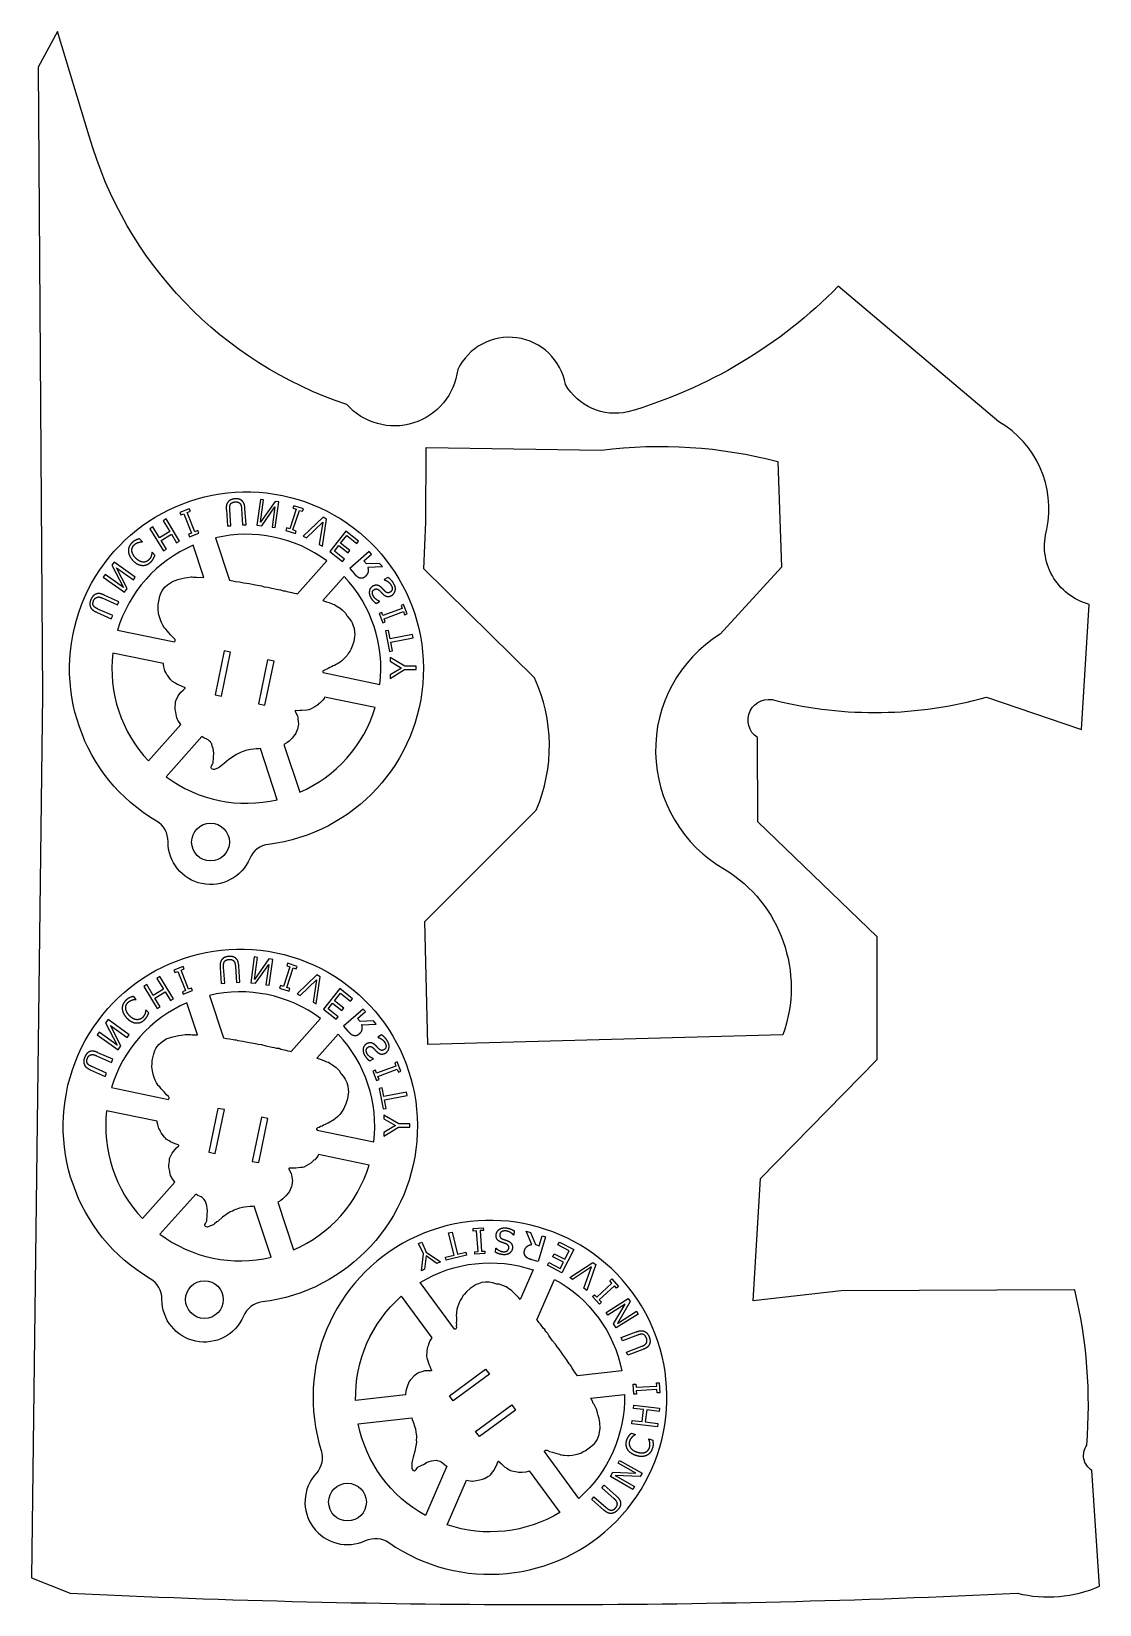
# Model space of a CAD drawing. Header units: millimetres. Extents: x 0 to 91, y 0 to 133.
import ezdxf

# ---------------------------------------------------------------- set-up
doc = ezdxf.new("R2010")
doc.units = ezdxf.units.MM
doc.layers.add('SCRAP_OUTLINE', color=8, linetype='Continuous')

msp = doc.modelspace()

# ---------------------------------------------------------------- linework, layer by layer
for points in [[(18.5, 63.22, -0.821365), (11.58, 64.65, 0.267689), (10.6, 66.39, -6.023346), (20.09, 64.42, 0.267689)], [(25.03, 88.45, 0.221398), (15.6, 90.4), (16.79, 86.81), (17.06, 86.75), (17.3, 86.7), (17.63, 86.67), (17.76, 86.64), (17.87, 86.63), (18.01, 86.59), (18.45, 86.52), (18.99, 86.41), (19.17, 86.39), (19.51, 86.32), (19.74, 86.26), (20.03, 86.23), (20.38, 86.13), (20.92, 86.02), (21.1, 86), (21.28, 85.93), (21.35, 85.91), (21.51, 85.91), (21.65, 85.85), (22.07, 85.77), (22.27, 85.71), (22.47, 85.68), (22.54, 85.66)], [(12.13, 81.59), (12.15, 81.61), (12.19, 81.68), (12.19, 81.73), (12.17, 81.79), (12.13, 81.84), (11.97, 81.98), (11.8, 82.18), (11.53, 82.48), (11.4, 82.65), (11.3, 82.74), (11.26, 82.78), (11.2, 82.92), (11.13, 83), (11.01, 83.23), (10.96, 83.36), (10.87, 83.61), (10.8, 83.87), (10.78, 84.01), (10.73, 84.35), (10.73, 84.43), (10.75, 84.58), (10.75, 84.76), (10.77, 84.89), (10.89, 85.45), (10.98, 85.72), (11.07, 85.9), (11.17, 86.06), (11.33, 86.24), (11.52, 86.41), (11.95, 86.71), (12.4, 86.86), (12.76, 86.96), (13, 87), (13.24, 87.04), (13.54, 87.1), (13.63, 87.09), (13.75, 87.08), (14, 87.08), (14.12, 87.05), (14.31, 87.06), (14.61, 87.05), (13.71, 89.77, 0.221398), (7.3, 82.59)], [(24.71, 85.09), (24.92, 85.02), (25.29, 84.88), (25.43, 84.84), (25.54, 84.78), (25.7, 84.74), (25.82, 84.65), (26.17, 84.44), (26.35, 84.29), (26.62, 84.01), (26.72, 83.82), (26.76, 83.75), (26.93, 83.57), (27.12, 83.31), (27.18, 83.19), (27.25, 83.02), (27.36, 82.72), (27.39, 82.42), (27.4, 82.22), (27.38, 82.03), (27.32, 81.63), (27.19, 81.22), (27.06, 80.95), (27.01, 80.82), (26.86, 80.6), (26.75, 80.42), (26.65, 80.31), (26.48, 80.14), (26.31, 79.98), (26.16, 79.86), (25.69, 79.58), (25.65, 79.58), (25.58, 79.56), (25.43, 79.47), (25.28, 79.4), (25.15, 79.33), (25.03, 79.28), (24.91, 79.22), (24.78, 79.17), (24.72, 79.13), (24.7, 79.09), (24.7, 79.08), (24.73, 78.98), (29.54, 77.98, 0.221398), (26.52, 87.12)], [(12.67, 74.58), (12.41, 74.95), (12.38, 75), (12.32, 75.15), (12.29, 75.3), (12.24, 75.62), (12.17, 75.84), (12.17, 76.01), (12.21, 76.35), (12.21, 76.49), (12.23, 76.59), (12.45, 77.02), (12.67, 77.31), (12.86, 77.5), (12.99, 77.63), (13.02, 77.66), (13.02, 77.68), (13.01, 77.71), (12.97, 77.73), (12.71, 77.83), (12.33, 78), (12.2, 78.09), (11.96, 78.23), (11.87, 78.3), (11.79, 78.39), (11.52, 78.76), (11.45, 78.86), (11.4, 79), (11.32, 79.13), (11.22, 79.47), (11.19, 79.67), (11.18, 79.74), (6.9, 80.63, 0.221398), (9.92, 71.49)], [(24.85, 76.91), (24.8, 76.79), (24.7, 76.65), (24.53, 76.48), (24.47, 76.43), (24.37, 76.35), (24.28, 76.26), (24.2, 76.18), (24.01, 76.07), (23.61, 75.85), (23.5, 75.82), (23.33, 75.81), (22.93, 75.76), (22.75, 75.77), (22.56, 75.75), (22.38, 75.76), (22.36, 75.75), (22.35, 75.74), (22.34, 75.71), (22.35, 75.67), (22.54, 75.31), (22.57, 75.2), (22.59, 75.03), (22.64, 74.65), (22.64, 74.6), (22.61, 74.51), (22.59, 74.32), (22.56, 74.2), (22.39, 73.78), (22.37, 73.74), (22.28, 73.64), (22.09, 73.41), (21.84, 73.17), (21.66, 73.03), (21.46, 72.91), (21.4, 72.88), (22.74, 68.84, 0.221398), (29.14, 76.03)], [(11.41, 70.16, 0.221398), (20.84, 68.21), (19.41, 72.54), (19.27, 72.51), (19.06, 72.51), (18.59, 72.45), (18.42, 72.44), (18.17, 72.37), (17.85, 72.26), (17.71, 72.21), (17.56, 72.12), (17.37, 72.05), (16.72, 71.61), (16.34, 71.28), (16.23, 71.19), (16.06, 71.04), (15.95, 70.96), (15.86, 70.91), (15.51, 70.78), (15.43, 70.77), (15.34, 70.79), (15.28, 70.82), (15.25, 70.86), (15.24, 70.9), (15.23, 70.94), (15.24, 70.99), (15.26, 71.06), (15.36, 71.24), (15.4, 71.31), (15.42, 71.8), (15.45, 72.16), (15.42, 72.34), (15.39, 72.56), (15.33, 72.75), (15.28, 72.93), (15.24, 73.01), (15.17, 73.1), (15.09, 73.18), (14.99, 73.27), (14.91, 73.32), (14.62, 73.45), (14.44, 73.56)], [(17.97, 24.44, -0.821365), (11.06, 25.87, 0.267689), (10.07, 27.61, -6.023346), (19.57, 25.64, 0.267689)], [(11.61, 42.81), (11.63, 42.83), (11.67, 42.9), (11.67, 42.95), (11.65, 43.01), (11.61, 43.06), (11.44, 43.2), (11.28, 43.41), (11, 43.7), (10.87, 43.87), (10.77, 43.96), (10.74, 44), (10.67, 44.14), (10.6, 44.22), (10.49, 44.45), (10.44, 44.58), (10.35, 44.83), (10.28, 45.09), (10.26, 45.23), (10.21, 45.57), (10.2, 45.65), (10.23, 45.8), (10.23, 45.98), (10.24, 46.11), (10.36, 46.67), (10.46, 46.94), (10.54, 47.12), (10.65, 47.28), (10.81, 47.46), (10.99, 47.63), (11.43, 47.93), (11.88, 48.08), (12.23, 48.18), (12.47, 48.22), (12.72, 48.26), (13.02, 48.32), (13.1, 48.32), (13.22, 48.3), (13.47, 48.3), (13.59, 48.27), (13.78, 48.29), (14.08, 48.27), (13.18, 51, 0.221398), (6.78, 43.81)], [(24.5, 49.67, 0.221398), (15.08, 51.62), (16.27, 48.03), (16.54, 47.97), (16.78, 47.93), (17.1, 47.89), (17.23, 47.86), (17.35, 47.85), (17.48, 47.81), (17.92, 47.74), (18.46, 47.63), (18.64, 47.61), (18.98, 47.54), (19.22, 47.48), (19.5, 47.45), (19.86, 47.35), (20.4, 47.24), (20.58, 47.22), (20.76, 47.15), (20.82, 47.14), (20.99, 47.14), (21.13, 47.07), (21.55, 46.99), (21.74, 46.93), (21.94, 46.9), (22.02, 46.88)], [(24.18, 46.31), (24.39, 46.24), (24.77, 46.1), (24.9, 46.06), (25.02, 46), (25.17, 45.96), (25.3, 45.87), (25.64, 45.66), (25.83, 45.51), (26.1, 45.23), (26.19, 45.04), (26.24, 44.97), (26.41, 44.79), (26.6, 44.53), (26.66, 44.41), (26.73, 44.24), (26.83, 43.94), (26.86, 43.65), (26.87, 43.44), (26.86, 43.25), (26.79, 42.85), (26.66, 42.44), (26.54, 42.17), (26.49, 42.04), (26.34, 41.82), (26.23, 41.64), (26.13, 41.53), (25.96, 41.36), (25.78, 41.2), (25.64, 41.08), (25.16, 40.8), (25.13, 40.8), (25.06, 40.78), (24.9, 40.69), (24.76, 40.63), (24.63, 40.55), (24.5, 40.5), (24.38, 40.44), (24.25, 40.39), (24.2, 40.35), (24.17, 40.31), (24.17, 40.3), (24.21, 40.2), (29.02, 39.21, 0.221398), (26, 48.34)], [(12.15, 35.8), (11.89, 36.17), (11.86, 36.23), (11.8, 36.37), (11.76, 36.53), (11.71, 36.84), (11.65, 37.06), (11.65, 37.23), (11.69, 37.57), (11.69, 37.71), (11.71, 37.81), (11.92, 38.25), (12.15, 38.53), (12.33, 38.72), (12.47, 38.85), (12.49, 38.88), (12.5, 38.9), (12.48, 38.93), (12.45, 38.95), (12.18, 39.05), (11.8, 39.22), (11.68, 39.31), (11.43, 39.45), (11.35, 39.52), (11.27, 39.61), (11, 39.98), (10.93, 40.08), (10.88, 40.22), (10.8, 40.35), (10.7, 40.69), (10.66, 40.89), (10.66, 40.96), (6.37, 41.85, 0.221398), (9.4, 32.71)], [(24.33, 38.13), (24.28, 38.01), (24.17, 37.87), (24.01, 37.7), (23.95, 37.65), (23.85, 37.57), (23.76, 37.48), (23.67, 37.41), (23.49, 37.29), (23.09, 37.08), (22.98, 37.04), (22.81, 37.03), (22.4, 36.98), (22.22, 36.99), (22.04, 36.97), (21.86, 36.98), (21.84, 36.97), (21.82, 36.96), (21.82, 36.93), (21.82, 36.89), (22.02, 36.53), (22.05, 36.42), (22.06, 36.25), (22.12, 35.87), (22.11, 35.82), (22.09, 35.73), (22.06, 35.55), (22.04, 35.43), (21.87, 35), (21.84, 34.97), (21.76, 34.86), (21.56, 34.63), (21.32, 34.39), (21.14, 34.25), (20.94, 34.13), (20.88, 34.1), (22.21, 30.06, 0.221398), (28.62, 37.25)], [(10.89, 31.38, 0.221398), (20.32, 29.43), (18.88, 33.76), (18.74, 33.74), (18.53, 33.73), (18.06, 33.67), (17.9, 33.66), (17.64, 33.59), (17.33, 33.49), (17.18, 33.43), (17.04, 33.34), (16.84, 33.27), (16.2, 32.83), (15.82, 32.5), (15.7, 32.42), (15.53, 32.26), (15.42, 32.19), (15.33, 32.14), (14.98, 32), (14.91, 31.99), (14.82, 32.01), (14.76, 32.05), (14.73, 32.08), (14.71, 32.12), (14.71, 32.16), (14.71, 32.21), (14.74, 32.29), (14.84, 32.46), (14.87, 32.53), (14.9, 33.02), (14.93, 33.38), (14.89, 33.56), (14.87, 33.79), (14.8, 33.98), (14.76, 34.15), (14.71, 34.23), (14.64, 34.32), (14.56, 34.4), (14.46, 34.49), (14.39, 34.54), (14.1, 34.67), (13.92, 34.78)], [(24.13, 11.11, 0.821365), (28.31, 5.42, -0.267689), (30.3, 5.25, 6.023346), (24.56, 13.06, -0.267689)], [(41.43, 25.86), (41.28, 26.02), (41, 26.31), (40.9, 26.41), (40.8, 26.49), (40.7, 26.62), (40.56, 26.69), (40.23, 26.92), (40.02, 27.02), (39.65, 27.15), (39.44, 27.16), (39.35, 27.17), (39.12, 27.25), (38.8, 27.32), (38.68, 27.32), (38.49, 27.31), (38.17, 27.29), (37.89, 27.19), (37.7, 27.11), (37.53, 27.02), (37.2, 26.79), (36.88, 26.51), (36.69, 26.28), (36.59, 26.18), (36.45, 25.95), (36.34, 25.78), (36.28, 25.64), (36.19, 25.42), (36.12, 25.19), (36.07, 25.01), (36.01, 24.46), (36.03, 24.42), (36.04, 24.36), (36.02, 24.17), (36.02, 24.02), (36, 23.87), (36.02, 23.74), (36.01, 23.6), (36.02, 23.46), (36.01, 23.39), (35.98, 23.36), (35.97, 23.35), (35.86, 23.34), (32.96, 27.3, -0.221398), (42.52, 28.36)], [(44.35, 27.55, -0.221398), (50.05, 19.8), (46.29, 19.38), (46.12, 19.6), (45.98, 19.8), (45.81, 20.08), (45.74, 20.19), (45.68, 20.29), (45.59, 20.4), (45.34, 20.77), (45.02, 21.21), (44.92, 21.37), (44.72, 21.65), (44.56, 21.84), (44.41, 22.08), (44.18, 22.36), (43.86, 22.81), (43.76, 22.97), (43.62, 23.1), (43.58, 23.15), (43.51, 23.3), (43.4, 23.4), (43.14, 23.75), (43.01, 23.9), (42.9, 24.07), (42.85, 24.13)], [(33.94, 22.59), (33.85, 22.5), (33.76, 22.34), (33.68, 22.12), (33.65, 22.04), (33.63, 21.92), (33.58, 21.8), (33.55, 21.69), (33.52, 21.47), (33.49, 21.02), (33.51, 20.9), (33.57, 20.75), (33.69, 20.36), (33.77, 20.2), (33.83, 20.02), (33.92, 19.86), (33.92, 19.84), (33.91, 19.82), (33.88, 19.8), (33.85, 19.8), (33.44, 19.82), (33.33, 19.8), (33.17, 19.74), (32.8, 19.63), (32.76, 19.61), (32.68, 19.55), (32.53, 19.45), (32.43, 19.38), (32.12, 19.05), (32.09, 19.01), (32.03, 18.89), (31.9, 18.61), (31.79, 18.29), (31.73, 18.07), (31.7, 17.84), (31.71, 17.77), (27.48, 17.3, -0.221398), (31.34, 26.12)], [(43.48, 12.97), (43.5, 13), (43.54, 13.06), (43.58, 13.08), (43.65, 13.09), (43.71, 13.08), (43.91, 12.98), (44.16, 12.92), (44.54, 12.79), (44.75, 12.75), (44.88, 12.69), (44.93, 12.68), (45.08, 12.67), (45.18, 12.65), (45.45, 12.64), (45.58, 12.64), (45.85, 12.67), (46.11, 12.72), (46.25, 12.75), (46.57, 12.84), (46.65, 12.88), (46.78, 12.96), (46.94, 13.04), (47.06, 13.11), (47.51, 13.45), (47.72, 13.65), (47.84, 13.8), (47.95, 13.96), (48.04, 14.18), (48.13, 14.42), (48.21, 14.94), (48.17, 15.41), (48.11, 15.77), (48.05, 16.01), (47.98, 16.25), (47.9, 16.55), (47.87, 16.62), (47.8, 16.73), (47.7, 16.95), (47.62, 17.05), (47.56, 17.23), (47.42, 17.5), (50.27, 17.81, -0.221398), (46.4, 9)], [(33.39, 7.56, -0.221398), (27.7, 15.32), (32.23, 15.82), (32.26, 15.68), (32.35, 15.49), (32.49, 15.03), (32.55, 14.88), (32.59, 14.62), (32.63, 14.29), (32.63, 14.13), (32.61, 13.96), (32.63, 13.76), (32.5, 12.99), (32.36, 12.5), (32.33, 12.37), (32.26, 12.15), (32.24, 12.02), (32.23, 11.91), (32.25, 11.54), (32.27, 11.47), (32.33, 11.39), (32.39, 11.35), (32.43, 11.34), (32.47, 11.34), (32.52, 11.35), (32.56, 11.38), (32.61, 11.44), (32.73, 11.6), (32.78, 11.66), (33.22, 11.88), (33.53, 12.07), (33.71, 12.11), (33.92, 12.18), (34.12, 12.2), (34.3, 12.23), (34.39, 12.22), (34.5, 12.19), (34.61, 12.16), (34.73, 12.1), (34.81, 12.05), (35.05, 11.85), (35.22, 11.73)], [(36.89, 10.54), (37.33, 10.46), (37.39, 10.46), (37.55, 10.47), (37.71, 10.5), (38.01, 10.58), (38.24, 10.62), (38.39, 10.69), (38.69, 10.86), (38.82, 10.92), (38.9, 10.98), (39.2, 11.36), (39.37, 11.68), (39.47, 11.93), (39.52, 12.1), (39.55, 12.14), (39.56, 12.15), (39.59, 12.15), (39.63, 12.13), (39.83, 11.93), (40.14, 11.65), (40.28, 11.58), (40.5, 11.41), (40.61, 11.36), (40.72, 11.33), (41.16, 11.24), (41.28, 11.22), (41.44, 11.23), (41.59, 11.21), (41.94, 11.26), (42.13, 11.31), (42.2, 11.34), (44.79, 7.81, -0.221398), (35.23, 6.76)]]:
    msp.add_lwpolyline(points, format="xyb", close=True)
for points in [[(20.67, 91.27), (20.97, 93.45), (20.65, 93.49), (19.42, 91.74), (19.68, 93.62), (19.41, 93.66), (19.11, 91.48), (19.52, 91.43), (20.64, 93.03), (20.4, 91.3)], [(12.55, 90.12), (11.41, 92), (11.16, 91.85), (11.72, 90.93), (10.86, 90.4), (10.29, 91.32), (10.04, 91.16), (11.19, 89.29), (11.44, 89.44), (10.99, 90.18), (11.86, 90.7), (12.3, 89.97)], [(13.47, 92.65), (13.38, 92.86), (12.59, 92.55), (12.67, 92.34), (12.93, 92.44), (13.57, 90.81), (13.31, 90.71), (13.39, 90.5), (14.18, 90.81), (14.1, 91.02), (13.84, 90.92), (13.21, 92.55)], [(22.98, 92.65), (23.05, 92.86), (22.23, 93.12), (22.17, 92.91), (22.43, 92.82), (21.89, 91.16), (21.63, 91.24), (21.56, 91.03), (22.37, 90.77), (22.44, 90.98), (22.17, 91.07), (22.71, 92.73)], [(24.39, 89.83), (24.66, 89.69), (25, 91.99), (24.72, 92.14), (23.03, 90.54), (23.31, 90.39), (24.7, 91.73)], [(27.73, 90.12), (26.65, 90.98), (25.29, 89.25), (26.37, 88.4), (26.53, 88.6), (25.68, 89.27), (26.05, 89.75), (26.84, 89.12), (27, 89.32), (26.21, 89.95), (26.72, 90.59), (27.57, 89.92)], [(8.8, 87.06), (7.01, 88.35), (6.82, 88.08), (7.79, 86.18), (6.25, 87.29), (6.09, 87.07), (7.88, 85.79), (8.12, 86.12), (7.22, 87.86), (8.64, 86.84)], [(31.62, 83.89), (31.84, 83.97), (31.54, 84.76), (31.33, 84.68), (31.42, 84.42), (29.78, 83.81), (29.69, 84.07), (29.48, 83.99), (29.78, 83.19), (29.99, 83.27), (29.89, 83.53), (31.53, 84.15)], [(32.36, 81.92), (32.31, 82.21), (30.4, 81.84), (30.26, 82.56), (30.01, 82.51), (30.35, 80.78), (30.6, 80.83), (30.46, 81.55)], [(16.1, 76.99), (16.87, 80.72), (16.34, 80.83), (15.57, 77.11)], [(19.79, 76.23), (20.56, 79.95), (20.02, 80.07), (19.25, 76.34)], [(30.41, 78.79), (30.41, 78.48), (31.63, 79.23), (32.6, 79.24), (32.6, 79.53), (31.66, 79.52), (30.4, 80.26), (30.4, 79.94), (31.37, 79.37)], [(20.15, 52.49), (20.45, 54.67), (20.12, 54.71), (18.9, 52.97), (19.16, 54.84), (18.89, 54.88), (18.59, 52.7), (19, 52.65), (20.11, 54.25), (19.88, 52.52)], [(12.94, 53.87), (12.86, 54.08), (12.07, 53.77), (12.15, 53.56), (12.41, 53.66), (13.05, 52.03), (12.79, 51.93), (12.87, 51.72), (13.66, 52.03), (13.58, 52.24), (13.32, 52.14), (12.68, 53.77)], [(22.45, 53.87), (22.52, 54.08), (21.71, 54.35), (21.64, 54.13), (21.91, 54.05), (21.37, 52.38), (21.1, 52.47), (21.03, 52.25), (21.85, 51.99), (21.91, 52.2), (21.65, 52.29), (22.19, 53.96)], [(23.87, 51.05), (24.13, 50.91), (24.48, 53.21), (24.2, 53.36), (22.51, 51.76), (22.79, 51.61), (24.17, 52.95)], [(12.03, 51.34), (10.88, 53.22), (10.63, 53.07), (11.2, 52.15), (10.33, 51.62), (9.77, 52.54), (9.52, 52.39), (10.67, 50.51), (10.92, 50.66), (10.47, 51.4), (11.33, 51.93), (11.78, 51.19)], [(27.21, 51.34), (26.13, 52.2), (24.76, 50.47), (25.84, 49.62), (26, 49.82), (25.15, 50.49), (25.53, 50.97), (26.32, 50.34), (26.48, 50.54), (25.69, 51.17), (26.19, 51.81), (27.04, 51.14)], [(8.27, 48.28), (6.49, 49.57), (6.29, 49.3), (7.27, 47.41), (5.73, 48.51), (5.57, 48.29), (7.35, 47.01), (7.59, 47.34), (6.7, 49.08), (8.11, 48.06)], [(31.1, 45.11), (31.31, 45.19), (31.01, 45.98), (30.8, 45.91), (30.9, 45.64), (29.26, 45.03), (29.16, 45.29), (28.95, 45.21), (29.25, 44.41), (29.46, 44.49), (29.36, 44.75), (31, 45.37)], [(31.84, 43.14), (31.78, 43.43), (29.88, 43.06), (29.74, 43.78), (29.48, 43.73), (29.82, 42), (30.08, 42.05), (29.94, 42.77)], [(15.58, 38.22), (16.35, 41.94), (15.81, 42.05), (15.04, 38.33)], [(29.88, 40.01), (29.88, 39.7), (31.11, 40.45), (32.08, 40.46), (32.08, 40.75), (31.14, 40.75), (29.88, 41.48), (29.88, 41.16), (30.85, 40.59)], [(19.26, 37.45), (20.03, 41.18), (19.49, 41.29), (18.72, 37.56)], [(33.33, 28.42), (33.05, 28.29), (33.22, 29.72), (32.82, 30.6), (33.09, 30.72), (33.47, 29.87), (34.67, 29.03), (34.37, 28.89), (33.46, 29.54)], [(35.36, 31.51), (35.65, 31.57), (36.1, 29.69), (36.82, 29.86), (36.88, 29.61), (35.16, 29.19), (35.1, 29.45), (35.82, 29.62)], [(37.45, 31.65), (37.44, 31.87), (38.29, 31.93), (38.31, 31.71), (38.03, 31.69), (38.15, 29.94), (38.43, 29.96), (38.44, 29.74), (37.59, 29.68), (37.58, 29.9), (37.86, 29.92), (37.73, 31.67)], [(44.75, 30.71), (45.97, 30.08), (44.97, 28.12), (43.75, 28.75), (43.86, 28.98), (44.83, 28.49), (45.1, 29.02), (44.2, 29.48), (44.32, 29.71), (45.22, 29.26), (45.59, 29.98), (44.63, 30.48)], [(45.87, 27.55), (45.63, 27.73), (47.58, 29), (47.83, 28.81), (47.08, 26.61), (46.83, 26.8), (47.47, 28.62)], [(49.02, 27.44), (49.19, 27.59), (49.76, 26.96), (49.6, 26.81), (49.41, 27.02), (48.12, 25.83), (48.31, 25.63), (48.14, 25.47), (47.57, 26.1), (47.73, 26.25), (47.92, 26.05), (49.21, 27.23)], [(48.73, 24.76), (50.58, 25.95), (50.76, 25.67), (49.68, 23.83), (51.28, 24.85), (51.43, 24.62), (49.57, 23.44), (49.35, 23.79), (50.34, 25.47), (48.87, 24.53)], [(35.43, 17.7), (38.49, 19.95), (38.82, 19.51), (35.75, 17.26)], [(52.98, 18.79), (53.21, 18.8), (53.26, 17.95), (53.03, 17.94), (53.02, 18.22), (51.27, 18.12), (51.28, 17.84), (51.06, 17.83), (51.01, 18.68), (51.24, 18.69), (51.25, 18.41), (53, 18.51)], [(37.65, 14.67), (40.72, 16.92), (41.04, 16.48), (37.98, 14.23)], [(51.06, 16.91), (53.25, 16.65), (53.21, 16.36), (52.15, 16.49), (52.03, 15.48), (53.09, 15.35), (53.06, 15.06), (50.88, 15.32), (50.91, 15.61), (51.77, 15.51), (51.89, 16.52), (51.03, 16.62)], [(49.85, 12.22), (51.76, 11.13), (51.6, 10.85), (49.47, 10.94), (51.12, 10), (50.99, 9.76), (49.07, 10.85), (49.28, 11.21), (51.23, 11.12), (49.72, 11.98)]]:
    msp.add_lwpolyline(points, close=True)
for points in [[(16.52, 92.78), (16.61, 91.41), (16.9, 91.43), (16.81, 92.8)], [(17.81, 92.87), (17.9, 91.5), (18.2, 91.51), (18.1, 92.88)], [(9.39, 90.05), (9.41, 90.07), (9.17, 90.32)], [(10.47, 88.93), (10.23, 89.19), (10.21, 89.17)], [(28.52, 87.92), (29.75, 87.96), (29.51, 88.24), (28.39, 88.2), (28.17, 88.45), (28.83, 89.02), (28.64, 89.25), (26.98, 87.81), (27.35, 87.38)], [(30.21, 87.05), (29.89, 86.87), (29.9, 86.85)], [(6.04, 85.29), (7.3, 84.73), (7.42, 84.99), (6.17, 85.55)], [(5.52, 84.1), (6.77, 83.54), (6.89, 83.81), (5.64, 84.37)], [(29.21, 84.85), (29.51, 85.02), (29.5, 85.04)], [(15.99, 54), (16.08, 52.63), (16.38, 52.65), (16.28, 54.02)], [(17.29, 54.09), (17.38, 52.72), (17.67, 52.74), (17.58, 54.11)], [(8.87, 51.28), (8.89, 51.29), (8.65, 51.55)], [(9.94, 50.15), (9.7, 50.41), (9.69, 50.39)], [(27.99, 49.14), (29.23, 49.18), (28.98, 49.46), (27.87, 49.42), (27.65, 49.67), (28.31, 50.25), (28.12, 50.47), (26.45, 49.03), (26.82, 48.6)], [(29.68, 48.27), (29.36, 48.09), (29.37, 48.07)], [(5.52, 46.51), (6.78, 45.95), (6.9, 46.22), (5.64, 46.77)], [(4.99, 45.32), (6.25, 44.76), (6.37, 45.03), (5.11, 45.59)], [(28.68, 46.07), (28.99, 46.24), (28.98, 46.26)], [(40.92, 31.68), (40.89, 31.31), (40.87, 31.31)], [(42.42, 30.51), (41.93, 31.64), (42.3, 31.54), (42.72, 30.5), (43.04, 30.41), (43.29, 31.25), (43.57, 31.17), (42.96, 29.06), (42.41, 29.22)], [(39.34, 29.85), (39.37, 30.2), (39.39, 30.2)], [(51.38, 22.83), (50.09, 22.35), (49.98, 22.62), (51.27, 23.11)], [(51.83, 21.62), (50.55, 21.13), (50.44, 21.4), (51.73, 21.89)], [(50.85, 14.51), (51.19, 14.4), (51.18, 14.38)], [(52.32, 14.01), (52.33, 14.03), (52.66, 13.92)], [(49.39, 8.97), (48.35, 9.89), (48.54, 10.11), (49.57, 9.2)], [(48.52, 8), (47.49, 8.91), (47.68, 9.13), (48.72, 8.22)]]:
    msp.add_lwpolyline(points)
for centre in [(15.18, 64.62), (14.66, 25.84), (26.79, 8.68)]:
    msp.add_circle(centre, 1.6)
for points in [[(16.68, 93.46), (16.57, 93.34), (16.5, 93.01), (16.52, 92.78)], [(17.25, 93.7), (17.06, 93.69), (16.78, 93.57), (16.68, 93.46)], [(16.87, 93.25), (16.92, 93.34), (17.12, 93.44), (17.27, 93.45)], [(17.85, 93.54), (17.74, 93.64), (17.45, 93.72), (17.25, 93.7)], [(17.27, 93.45), (17.4, 93.46), (17.62, 93.39), (17.69, 93.3)], [(18.1, 92.88), (18.09, 93.11), (17.97, 93.43), (17.85, 93.54)], [(16.81, 92.8), (16.8, 92.95), (16.82, 93.16), (16.87, 93.25)], [(17.69, 93.3), (17.75, 93.22), (17.8, 93.02), (17.81, 92.87)], [(8.54, 90), (8.38, 89.85), (8.22, 89.5), (8.22, 89.3)], [(8.51, 89.33), (8.51, 89.47), (8.61, 89.72), (8.72, 89.81)], [(8.82, 88.7), (8.66, 88.87), (8.52, 89.18), (8.51, 89.33)], [(8.87, 90.22), (8.78, 90.18), (8.64, 90.09), (8.54, 90)], [(8.72, 89.81), (8.81, 89.9), (9.01, 90), (9.1, 90.02)], [(9.17, 90.32), (9.1, 90.3), (8.96, 90.26), (8.87, 90.22)], [(9.1, 90.02), (9.19, 90.05), (9.35, 90.06), (9.39, 90.05)], [(8.22, 89.3), (8.22, 89.11), (8.4, 88.7), (8.59, 88.49)], [(8.59, 88.49), (8.78, 88.29), (9.16, 88.09), (9.36, 88.07)], [(9.41, 88.35), (9.27, 88.37), (8.96, 88.55), (8.82, 88.7)], [(9.36, 88.07), (9.56, 88.05), (9.93, 88.18), (10.09, 88.33)], [(9.92, 88.51), (9.82, 88.42), (9.56, 88.33), (9.41, 88.35)], [(10.15, 88.87), (10.12, 88.78), (10.02, 88.6), (9.92, 88.51)], [(10.09, 88.33), (10.18, 88.41), (10.3, 88.56), (10.34, 88.64)], [(10.21, 89.17), (10.21, 89.12), (10.18, 88.96), (10.15, 88.87)], [(10.34, 88.64), (10.38, 88.7), (10.44, 88.85), (10.47, 88.93)], [(27.35, 87.38), (27.47, 87.24), (27.67, 87.07), (27.8, 87.03)], [(27.8, 87.03), (27.93, 86.99), (28.2, 87.04), (28.33, 87.16)], [(28.33, 87.16), (28.51, 87.31), (28.6, 87.71), (28.52, 87.92)], [(29.9, 86.85), (30.09, 86.79), (30.4, 86.55), (30.48, 86.4)], [(30.71, 86.51), (30.6, 86.72), (30.34, 86.96), (30.21, 87.05)], [(5.47, 85.63), (5.33, 85.58), (5.13, 85.37), (5.04, 85.18)], [(5.27, 85.08), (5.33, 85.21), (5.5, 85.36), (5.6, 85.38)], [(6.17, 85.55), (5.96, 85.65), (5.62, 85.7), (5.47, 85.63)], [(5.6, 85.38), (5.7, 85.4), (5.9, 85.35), (6.04, 85.29)], [(28.93, 86.3), (28.7, 86.17), (28.6, 85.62), (28.76, 85.34)], [(28.76, 85.34), (28.85, 85.18), (29.08, 84.94), (29.21, 84.85)], [(28.99, 85.45), (28.88, 85.63), (28.92, 85.94), (29.06, 86.02)], [(29.35, 86.37), (29.25, 86.4), (29.04, 86.36), (28.93, 86.3)], [(29.5, 85.04), (29.36, 85.08), (29.08, 85.3), (28.99, 85.45)], [(29.06, 86.02), (29.18, 86.09), (29.4, 86.04), (29.5, 85.94)], [(29.7, 86.16), (29.62, 86.24), (29.45, 86.35), (29.35, 86.37)], [(29.5, 85.94), (29.57, 85.87), (29.76, 85.67), (29.82, 85.61)], [(29.98, 85.86), (29.91, 85.94), (29.79, 86.06), (29.7, 86.16)], [(29.82, 85.61), (30, 85.45), (30.35, 85.41), (30.52, 85.51)], [(30.41, 85.8), (30.3, 85.73), (30.09, 85.76), (29.98, 85.86)], [(30.48, 86.4), (30.61, 86.19), (30.55, 85.88), (30.41, 85.8)], [(30.52, 85.51), (30.64, 85.57), (30.8, 85.79), (30.83, 85.91)], [(30.83, 85.91), (30.86, 86.05), (30.82, 86.34), (30.71, 86.51)], [(5.04, 85.18), (4.96, 85), (4.94, 84.7), (4.99, 84.56)], [(4.99, 84.56), (5.05, 84.41), (5.3, 84.2), (5.52, 84.1)], [(5.27, 84.63), (5.21, 84.72), (5.21, 84.95), (5.27, 85.08)], [(5.64, 84.37), (5.5, 84.43), (5.32, 84.55), (5.27, 84.63)], [(16.16, 54.68), (16.05, 54.56), (15.98, 54.23), (15.99, 54)], [(16.73, 54.92), (16.53, 54.91), (16.25, 54.79), (16.16, 54.68)], [(16.35, 54.47), (16.4, 54.56), (16.6, 54.66), (16.74, 54.67)], [(17.33, 54.76), (17.21, 54.86), (16.93, 54.94), (16.73, 54.92)], [(16.74, 54.67), (16.88, 54.68), (17.1, 54.61), (17.16, 54.52)], [(17.58, 54.11), (17.56, 54.34), (17.45, 54.66), (17.33, 54.76)], [(16.28, 54.02), (16.27, 54.17), (16.3, 54.38), (16.35, 54.47)], [(17.16, 54.52), (17.23, 54.44), (17.28, 54.24), (17.29, 54.09)], [(8.02, 51.22), (7.86, 51.07), (7.69, 50.72), (7.69, 50.53)], [(7.99, 50.55), (7.98, 50.69), (8.09, 50.94), (8.19, 51.04)], [(8.35, 51.44), (8.26, 51.4), (8.11, 51.31), (8.02, 51.22)], [(8.19, 51.04), (8.28, 51.12), (8.49, 51.22), (8.58, 51.25)], [(8.65, 51.55), (8.57, 51.52), (8.43, 51.48), (8.35, 51.44)], [(8.58, 51.25), (8.67, 51.27), (8.82, 51.28), (8.87, 51.28)], [(7.69, 50.53), (7.7, 50.33), (7.88, 49.92), (8.07, 49.72)], [(8.29, 49.92), (8.14, 50.09), (8, 50.4), (7.99, 50.55)], [(8.07, 49.72), (8.26, 49.51), (8.64, 49.31), (8.84, 49.29)], [(8.89, 49.57), (8.74, 49.59), (8.44, 49.77), (8.29, 49.92)], [(8.84, 49.29), (9.04, 49.27), (9.41, 49.4), (9.57, 49.55)], [(9.4, 49.73), (9.3, 49.64), (9.03, 49.55), (8.89, 49.57)], [(9.63, 50.09), (9.6, 50), (9.49, 49.82), (9.4, 49.73)], [(9.57, 49.55), (9.65, 49.63), (9.77, 49.78), (9.82, 49.86)], [(9.69, 50.39), (9.68, 50.34), (9.66, 50.18), (9.63, 50.09)], [(9.82, 49.86), (9.85, 49.92), (9.92, 50.07), (9.94, 50.15)], [(26.82, 48.6), (26.95, 48.46), (27.14, 48.29), (27.28, 48.25)], [(27.28, 48.25), (27.41, 48.21), (27.67, 48.26), (27.8, 48.38)], [(27.8, 48.38), (27.99, 48.53), (28.07, 48.93), (27.99, 49.14)], [(29.37, 48.07), (29.56, 48.01), (29.88, 47.77), (29.96, 47.62)], [(30.19, 47.73), (30.07, 47.94), (29.82, 48.18), (29.68, 48.27)], [(4.94, 46.86), (4.81, 46.8), (4.6, 46.59), (4.52, 46.4)], [(5.64, 46.77), (5.43, 46.87), (5.09, 46.92), (4.94, 46.86)], [(28.41, 47.52), (28.18, 47.39), (28.07, 46.85), (28.23, 46.57)], [(28.46, 46.67), (28.36, 46.85), (28.4, 47.16), (28.53, 47.24)], [(28.82, 47.6), (28.73, 47.62), (28.52, 47.58), (28.41, 47.52)], [(28.98, 46.26), (28.84, 46.31), (28.55, 46.52), (28.46, 46.67)], [(28.53, 47.24), (28.66, 47.31), (28.87, 47.27), (28.97, 47.16)], [(29.17, 47.38), (29.09, 47.46), (28.92, 47.57), (28.82, 47.6)], [(28.97, 47.16), (29.04, 47.1), (29.23, 46.89), (29.3, 46.83)], [(29.46, 47.08), (29.38, 47.16), (29.27, 47.28), (29.17, 47.38)], [(29.3, 46.83), (29.47, 46.67), (29.82, 46.63), (30, 46.73)], [(29.89, 47.02), (29.77, 46.95), (29.57, 46.98), (29.46, 47.08)], [(29.96, 47.62), (30.08, 47.41), (30.03, 47.1), (29.89, 47.02)], [(30, 46.73), (30.11, 46.79), (30.28, 47.01), (30.3, 47.14)], [(30.3, 47.14), (30.33, 47.27), (30.29, 47.56), (30.19, 47.73)], [(4.52, 46.4), (4.44, 46.22), (4.42, 45.92), (4.47, 45.79)], [(4.47, 45.79), (4.52, 45.63), (4.78, 45.42), (4.99, 45.32)], [(4.75, 45.85), (4.69, 45.94), (4.69, 46.17), (4.75, 46.3)], [(4.75, 46.3), (4.8, 46.43), (4.97, 46.58), (5.08, 46.6)], [(5.11, 45.59), (4.97, 45.65), (4.8, 45.77), (4.75, 45.85)], [(5.08, 46.6), (5.18, 46.62), (5.38, 46.57), (5.52, 46.51)], [(28.23, 46.57), (28.33, 46.4), (28.55, 46.16), (28.68, 46.07)], [(39.77, 30.73), (39.55, 30.82), (39.37, 31.12), (39.39, 31.32)], [(39.39, 31.32), (39.4, 31.45), (39.53, 31.69), (39.63, 31.77)], [(39.63, 31.77), (39.74, 31.86), (40.02, 31.93), (40.22, 31.92)], [(39.7, 31.34), (39.68, 31.21), (39.8, 31.04), (39.93, 30.98)], [(40.22, 31.66), (39.98, 31.68), (39.71, 31.51), (39.7, 31.34)], [(40.21, 30.57), (40.12, 30.61), (39.86, 30.7), (39.77, 30.73)], [(39.93, 30.98), (40.03, 30.94), (40.2, 30.89), (40.32, 30.84)], [(40.22, 31.92), (40.46, 31.89), (40.78, 31.76), (40.92, 31.68)], [(40.87, 31.31), (40.74, 31.46), (40.39, 31.65), (40.22, 31.66)], [(40.32, 30.84), (40.43, 30.8), (40.6, 30.7), (40.66, 30.62)], [(39.97, 29.65), (39.79, 29.67), (39.47, 29.77), (39.34, 29.85)], [(39.39, 30.2), (39.49, 30.09), (39.8, 29.92), (39.98, 29.9)], [(40.77, 30.21), (40.75, 29.94), (40.3, 29.62), (39.97, 29.65)], [(39.98, 29.9), (40.18, 29.89), (40.45, 30.05), (40.46, 30.21)], [(40.46, 30.21), (40.48, 30.34), (40.34, 30.52), (40.21, 30.57)], [(40.66, 30.62), (40.73, 30.54), (40.78, 30.34), (40.77, 30.21)], [(41.91, 29.48), (41.82, 29.59), (41.75, 29.85), (41.8, 30.01)], [(41.8, 30.01), (41.87, 30.25), (42.2, 30.49), (42.42, 30.51)], [(42.41, 29.22), (42.23, 29.27), (42, 29.38), (41.91, 29.48)], [(51.27, 23.11), (51.48, 23.19), (51.82, 23.22), (51.97, 23.15)], [(51.82, 22.9), (51.72, 22.92), (51.52, 22.89), (51.38, 22.83)], [(52.13, 22.58), (52.08, 22.71), (51.92, 22.88), (51.82, 22.9)], [(51.97, 23.15), (52.1, 23.08), (52.29, 22.86), (52.37, 22.67)], [(52.37, 22.67), (52.43, 22.49), (52.44, 22.18), (52.38, 22.05)], [(51.73, 21.89), (51.87, 21.94), (52.05, 22.05), (52.11, 22.14)], [(52.38, 22.05), (52.32, 21.9), (52.05, 21.7), (51.83, 21.62)], [(52.11, 22.14), (52.17, 22.22), (52.18, 22.45), (52.13, 22.58)], [(50.53, 13.15), (50.43, 13.33), (50.39, 13.72), (50.46, 13.93)], [(50.46, 13.93), (50.5, 14.03), (50.59, 14.21), (50.64, 14.28)], [(50.64, 14.28), (50.68, 14.34), (50.79, 14.46), (50.85, 14.51)], [(50.7, 13.85), (50.65, 13.71), (50.69, 13.44), (50.76, 13.31)], [(50.93, 14.2), (50.86, 14.14), (50.74, 13.97), (50.7, 13.85)], [(51.18, 14.38), (51.13, 14.36), (51, 14.27), (50.93, 14.2)], [(52.42, 13.73), (52.4, 13.82), (52.34, 13.97), (52.32, 14.01)], [(52.39, 13.29), (52.43, 13.41), (52.43, 13.64), (52.42, 13.73)], [(52.69, 13.6), (52.69, 13.5), (52.67, 13.33), (52.62, 13.21)], [(52.66, 13.92), (52.67, 13.84), (52.69, 13.7), (52.69, 13.6)], [(51.24, 12.63), (50.97, 12.72), (50.63, 12.98), (50.53, 13.15)], [(50.76, 13.31), (50.84, 13.19), (51.13, 12.99), (51.33, 12.92)], [(52.13, 12.63), (51.95, 12.55), (51.5, 12.54), (51.24, 12.63)], [(51.33, 12.92), (51.55, 12.85), (51.89, 12.85), (52.03, 12.91)], [(52.03, 12.91), (52.16, 12.96), (52.34, 13.16), (52.39, 13.29)], [(52.62, 13.21), (52.56, 13.01), (52.31, 12.71), (52.13, 12.63)], [(49.16, 7.72), (49, 7.71), (48.7, 7.85), (48.52, 8)], [(48.72, 8.22), (48.83, 8.12), (49.01, 8.01), (49.11, 8)], [(49.11, 8), (49.22, 7.99), (49.42, 8.08), (49.52, 8.19)], [(49.7, 8.02), (49.57, 7.88), (49.31, 7.73), (49.16, 7.72)], [(49.65, 8.61), (49.63, 8.71), (49.5, 8.88), (49.39, 8.97)], [(49.52, 8.19), (49.61, 8.29), (49.68, 8.51), (49.65, 8.61)], [(49.57, 9.2), (49.75, 9.05), (49.93, 8.76), (49.94, 8.6)], [(49.94, 8.6), (49.95, 8.45), (49.84, 8.18), (49.7, 8.02)]]:
    msp.add_open_spline(points, degree=2)
at = {"layer": 'SCRAP_OUTLINE'}
for points in [[(89, 74.16), (89.67, 84.75, -0.417407), (86.07, 91.13, 0.322546), (82.01, 100.23), (68.39, 111.72, -0.128473), (50.56, 101.07, -0.328198), (45.26, 103.4, 0.728388), (36.13, 104.66, -0.647512), (26.73, 101.7, -0.247946), (4.9, 124.44), (2.2, 133.32), (0.57, 130.28), (0.94, 77.1), (0, 2.27), (3.28, 0.96, 0.023977), (83.57, 0.96, 0.163558), (90.54, 1.55), (89.89, 11.36, -0.429836), (89.46, 13.51, 0.078303), (88.44, 26.67), (68.64, 26.59), (61.19, 25.75), (61.8, 36.11), (71.69, 46.18), (71.7, 56.58), (61.58, 66.34), (61.54, 73.47, -0.884777), (63.1, 76.61, 0.129229), (80.96, 76.9)], [(63.7, 48.28), (33.61, 47.47), (33.34, 57.89), (42.79, 67.33, 0.210884), (42.65, 78.53), (33.26, 87.77), (33.43, 91.72), (33.47, 98.07), (48.32, 97.84, -0.095453), (63.28, 96.87), (63.58, 87.92), (58.37, 82.23, 0.56835), (58.75, 62.32, -0.356169)]]:
    msp.add_lwpolyline(points, format="xyb", close=True, dxfattribs=at)

doc.saveas('drawing.dxf')
